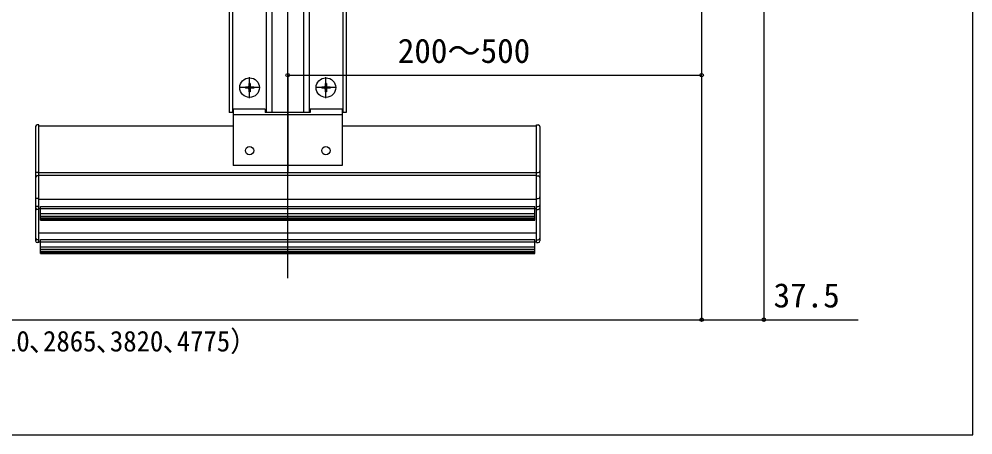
# Model space of a CAD drawing. Units: millimetres, scale not verified. Extents: x -875 to 875, y -1304 to 1296.
# Drawn here: x 300 to 875, y -1304 to -1053 of the extents above; entities that cross this region are included whole.
import ezdxf
from ezdxf.enums import TextEntityAlignment as Align

# ---------------------------------------------------------------- set-up
doc = ezdxf.new("R2010")
doc.units = ezdxf.units.MM
doc.header["$LTSCALE"] = 8
for name, color, linetype in [('0-4_YKK_12', 2, 'Continuous'), ('0-5_YKK_13', 4, 'Continuous'), ('0-6_YKK_D', 6, 'Continuous'), ('0-7_YKK_ZWAK', 7, 'Continuous')]:
    doc.layers.add(name, color=color, linetype=linetype)
doc.styles.add('ＭＳ ゴシック', font='')
doc.styles.get('ＭＳ ゴシック').set_extended_font_data('MS Gothic')

msp = doc.modelspace()

# ---------------------------------------------------------------- linework, layer by layer
at = {"layer": '0-4_YKK_12'}
for p, q in [((462, -1209.4), (462, -774.6)), ((429.1, -1109.4), (426.8, -1109.4)), ((497.2, -1109.4), (494.9, -1109.4)), ((312, -1187.4), (312, -1117.4)), ((312, -1117.4), (429.1, -1117.4)), ((494.9, -1117.4), (612, -1117.4)), ((612, -1187.4), (612, -1117.4)), ((312, -1145.676), (612, -1145.676)), ((312, -1147.29), (612, -1147.29)), ((312, -1161.631), (612, -1161.631)), ((312, -1167.4), (612, -1167.4)), ((312, -1182), (612, -1182)), ((312, -1187.4), (612, -1187.4))]:
    msp.add_line(p, q, dxfattribs=at)
for points in [[(426.8, -873.9), (426.8, -1046.9), (426.8, -1109.4)], [(428.8, -873.9), (428.8, -1046.9), (428.8, -1109.4)], [(495.2, -873.9), (495.2, -1046.9), (495.2, -1109.4)], [(497.2, -873.9), (497.2, -1046.9), (497.2, -1109.4)], [(449, -902.9), (449, -1046.9), (449, -1109.4)], [(452.5, -902.9), (452.5, -1046.9), (452.5, -1109.4)], [(471.5, -902.9), (471.5, -1046.9), (471.5, -1109.4)], [(475, -902.9), (475, -1046.9), (475, -1109.4)]]:
    msp.add_lwpolyline(points, dxfattribs=at)
at = {"layer": '0-5_YKK_13'}
for p, q in [((439.35, -1091.9), (438.65, -1091.9)), ((438.65, -1091.9), (438.65, -1093.55)), ((439, -1100.7), (439, -1088.1)), ((439, -1099.4), (439, -1089.4)), ((439.35, -1091.9), (439.35, -1093.55)), ((462, -1087.898), (462, -1145.864)), ((485.35, -1091.9), (484.65, -1091.9)), ((484.65, -1091.9), (484.65, -1093.55)), ((485, -1100.7), (485, -1088.1)), ((485, -1099.4), (485, -1089.4)), ((485.35, -1091.9), (485.35, -1093.55)), ((445.3, -1094.4), (432.7, -1094.4)), ((444, -1094.4), (434, -1094.4)), ((436.5, -1094.05), (436.5, -1094.75)), ((438.15, -1094.05), (436.5, -1094.05)), ((438.15, -1094.75), (436.5, -1094.75)), ((438.65, -1095.25), (438.65, -1096.9)), ((439.35, -1096.9), (438.65, -1096.9)), ((439.35, -1095.25), (439.35, -1096.9)), ((441.5, -1094.05), (439.85, -1094.05)), ((441.5, -1094.75), (439.85, -1094.75)), ((441.5, -1094.05), (441.5, -1094.75)), ((491.3, -1094.4), (478.7, -1094.4)), ((490, -1094.4), (480, -1094.4)), ((482.5, -1094.05), (482.5, -1094.75)), ((484.15, -1094.05), (482.5, -1094.05)), ((484.15, -1094.75), (482.5, -1094.75)), ((484.65, -1095.25), (484.65, -1096.9)), ((485.35, -1096.9), (484.65, -1096.9)), ((485.35, -1095.25), (485.35, -1096.9)), ((487.5, -1094.05), (485.85, -1094.05)), ((487.5, -1094.75), (485.85, -1094.75)), ((487.5, -1094.05), (487.5, -1094.75)), ((429.1, -1107.4), (429.1, -1141.4)), ((448.5, -1107.4), (429.1, -1107.4)), ((448.5, -1107.4), (448.5, -1109.4)), ((475.5, -1109.4), (448.5, -1109.4)), ((475.5, -1107.4), (475.5, -1109.4)), ((494.9, -1107.4), (475.5, -1107.4)), ((494.9, -1107.4), (494.9, -1141.4)), ((494.9, -1110.9), (429.1, -1110.9)), ((310, -1117.9), (310, -1186.9)), ((312, -1116.9), (311, -1116.9)), ((312, -1187.9), (312, -1116.9)), ((612, -1187.9), (612, -1116.9)), ((612, -1116.9), (613, -1116.9)), ((614, -1117.9), (614, -1186.9)), ((494.9, -1141.4), (429.1, -1141.4)), ((312, -1145.676), (311, -1145.676)), ((312, -1147.698), (311, -1147.698)), ((612, -1145.676), (613, -1145.676)), ((612, -1147.698), (613, -1147.698)), ((312, -1161.337), (311, -1161.337)), ((612, -1161.337), (613, -1161.337)), ((312, -1166.198), (311, -1166.198)), ((313, -1174.368), (313, -1166.022)), ((313, -1166.022), (611, -1166.022)), ((611, -1174.368), (611, -1166.022)), ((612, -1166.198), (613, -1166.198)), ((312, -1167.9), (311, -1167.9)), ((313, -1170.419), (611, -1170.419)), ((313, -1171.901), (611, -1171.901)), ((612, -1167.9), (613, -1167.9)), ((313, -1173.023), (611, -1173.023)), ((313, -1173.823), (611, -1173.823)), ((313, -1174.368), (611, -1174.368)), ((312, -1186.18), (311, -1186.18)), ((312, -1187.9), (311, -1187.9)), ((313, -1194.4), (313, -1186.054)), ((313, -1186.054), (611, -1186.054)), ((611, -1194.4), (611, -1186.054)), ((612, -1186.18), (613, -1186.18)), ((612, -1187.9), (613, -1187.9)), ((313, -1190.451), (611, -1190.451)), ((313, -1191.933), (611, -1191.933)), ((313, -1193.055), (611, -1193.055)), ((313, -1193.854), (611, -1193.854)), ((313, -1194.4), (611, -1194.4))]:
    msp.add_line(p, q, dxfattribs=at)
for centre, radius in [((439, -1094.4), 5.9), ((485, -1094.4), 5.9), ((439, -1132.4), 2.5), ((485, -1132.4), 2.5)]:
    msp.add_circle(centre, radius, dxfattribs=at)
for centre, radius, start, end in [((438.15, -1093.55), 0.5, 270, 0), ((438.15, -1095.25), 0.5, 0, 90), ((439.85, -1093.55), 0.5, 180, 270), ((439.85, -1095.25), 0.5, 90, 180), ((484.15, -1093.55), 0.5, 270, 0), ((484.15, -1095.25), 0.5, 0, 90), ((485.85, -1093.55), 0.5, 180, 270), ((485.85, -1095.25), 0.5, 90, 180), ((311, -1117.9), 1, 90, 180), ((613, -1117.9), 1, 0, 90), ((311, -1144.676), 1, 180, 270), ((311, -1148.698), 1, 90, 180), ((613, -1144.676), 1, 270, 0), ((613, -1148.698), 1, 0, 90), ((311, -1160.337), 1, 180, 270), ((613, -1160.337), 1, 270, 0), ((311, -1165.198), 1, 180, 270), ((311, -1166.9), 1, 180, 270), ((613, -1165.198), 1, 270, 0), ((613, -1166.9), 1, 270, 0), ((311, -1185.18), 1, 180, 270), ((311, -1186.9), 1, 180, 270), ((613, -1185.18), 1, 270, 0), ((613, -1186.9), 1, 270, 0)]:
    msp.add_arc(centre, radius, start, end, dxfattribs=at)
at = {"layer": '0-6_YKK_D'}
for p, q in [((749, -863.9), (749, -1235.4)), ((711.5, -880.9), (711.5, -1235.4)), ((711.5, -880.9), (711.5, -1235.4)), ((711.5, -880.9), (711.5, -1087.9)), ((462, -1086.9), (711.5, -1086.9)), ((-288.5, -1234.4), (711.5, -1234.4))]:
    msp.add_line(p, q, dxfattribs=at)
msp.add_lwpolyline([(711.5, -1234.4), (749, -1234.4), (805.891, -1234.4)], dxfattribs=at)
for centre in [(462, -1086.9), (711.5, -1086.9), (711.5, -1234.4), (711.5, -1234.4), (749, -1234.4)]:
    msp.add_circle(centre, 1.075, dxfattribs=at)
at = {"layer": '0-7_YKK_ZWAK'}
msp.add_lwpolyline([(-875, -1303.9), (875, -1303.9), (875, 1246.1)], dxfattribs=at)

# ---------------------------------------------------------------- texts
at = {"layer": '0-6_YKK_D', "style": 'ＭＳ ゴシック'}
for s, p in [('200～500', (528.341, -1083.9)), ('37.5', (754.823, -1231.4))]:
    msp.add_text(s, height=14.66, dxfattribs=at).set_placement(p, align=Align.BOTTOM_LEFT)
at = {"layer": '0-6_YKK_D', "style": 'ＭＳ ゴシック', "width": 0.95}
msp.add_text('（関東間：1820､2730､3640､4550､MM：2000､3000､4000､5000､九州・四国間：1910､2865､3820､4775）', height=12.46, dxfattribs=at).set_placement((-274.009, -1257.297), align=Align.BOTTOM_LEFT)

doc.saveas('drawing.dxf')
